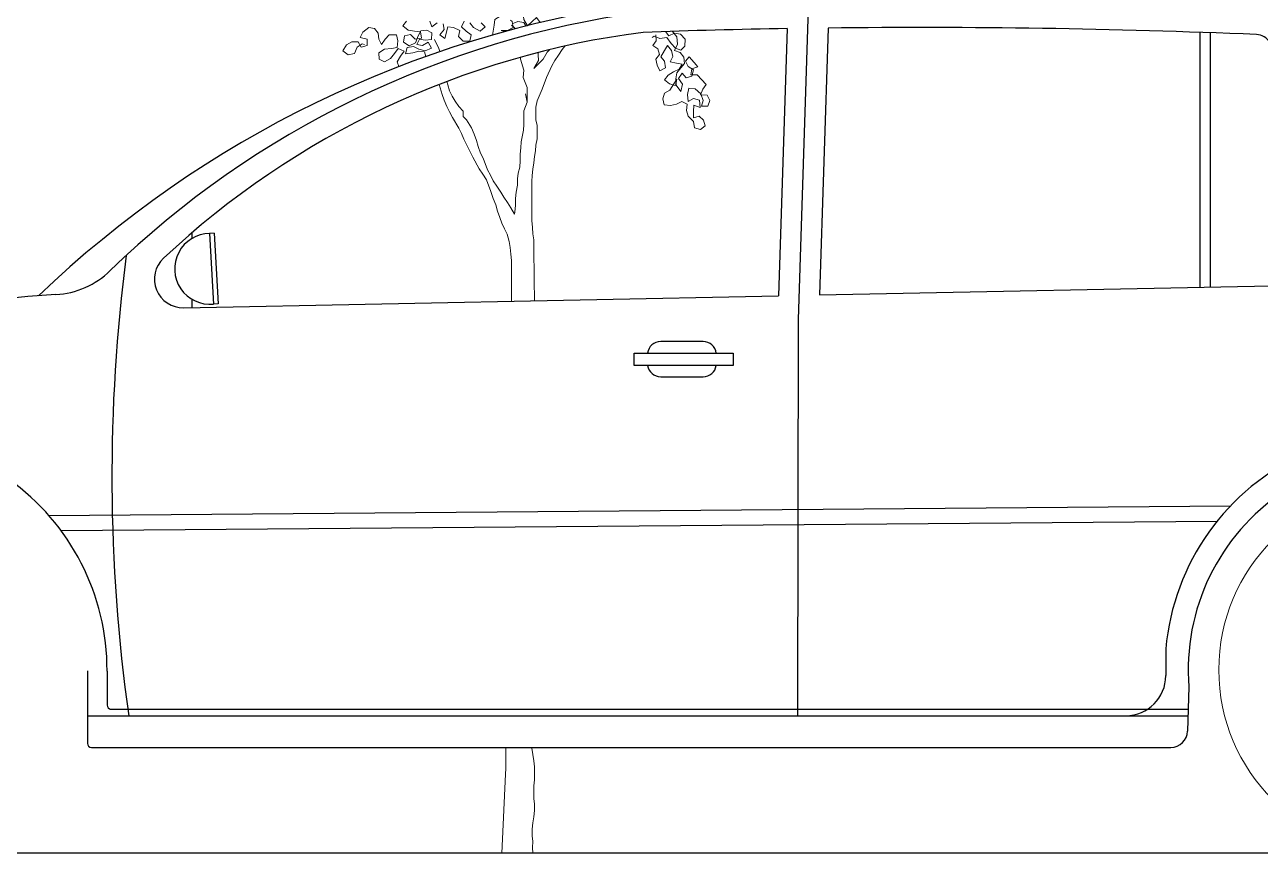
# Model space of a CAD drawing. Header units: inches. Extents: x 0.9 to 45.9, y 0.4 to 30.4.
# Drawn here: x 31.916 to 34.077, y 2.502 to 3.951 of the extents above; entities that cross this region are included whole.
import ezdxf

# ---------------------------------------------------------------- set-up
doc = ezdxf.new("R2010")
doc.units = ezdxf.units.IN
doc.header["$MEASUREMENT"] = 0
doc.layers.add('Arbolles', color=57, linetype='Continuous', lineweight=5)
doc.layers.add('MUEBLES', color=8, linetype='Continuous')
doc.layers.add('MUROS', color=9, linetype='Continuous')

msp = doc.modelspace()

# ---------------------------------------------------------------- linework, layer by layer
at = {"layer": 'Arbolles', "elevation": -0.074}
for points in [[(32.8171, 3.9551), (32.8108, 3.9641), (32.8034, 3.9567), (32.7951, 3.9493), (32.7886, 3.9604), (32.7877, 3.9705), (32.7868, 3.9816), (32.7775, 3.9871), (32.7655, 3.9871), (32.7582, 3.9797), (32.7572, 3.9687), (32.7471, 3.9659), (32.7379, 3.9603), (32.737, 3.9502), (32.7351, 3.94), (32.734, 3.9332)], [(32.5838, 3.9574), (32.5774, 3.9491), (32.5866, 3.9417), (32.5977, 3.9399), (32.6078, 3.939), (32.6097, 3.9279), (32.5986, 3.9261), (32.5903, 3.9344), (32.5801, 3.9316), (32.5783, 3.9205), (32.5885, 3.9141), (32.5995, 3.9196), (32.6041, 3.9316), (32.6087, 3.9408), (32.6189, 3.9418), (32.6281, 3.9372), (32.6272, 3.9252), (32.6161, 3.9242), (32.606, 3.9261), (32.6014, 3.9169), (32.6115, 3.915), (32.6217, 3.9206), (32.6272, 3.9104), (32.6161, 3.9058), (32.6051, 3.9086), (32.5958, 3.9132), (32.5848, 3.9113), (32.582, 3.9002), (32.5949, 3.9021), (32.6051, 3.9049), (32.6152, 3.9039), (32.6175, 3.8957)], [(32.6373, 3.9547), (32.6281, 3.9473), (32.6244, 3.9575)], [(32.6844, 3.9575), (32.6798, 3.9474), (32.6881, 3.94), (32.6964, 3.9335), (32.6945, 3.9225), (32.6826, 3.9225), (32.6742, 3.9308), (32.677, 3.9409), (32.6659, 3.9464), (32.6558, 3.9473), (32.6503, 3.927), (32.6419, 3.9335), (32.6493, 3.9427), (32.6475, 3.9529)], [(32.7139, 3.9548), (32.7213, 3.9474), (32.7121, 3.94), (32.701, 3.9465), (32.6945, 3.9548)], [(32.7566, 3.9396), (32.749, 3.941), (32.76, 3.941), (32.7702, 3.9465), (32.7683, 3.9567), (32.7656, 3.9594)], [(32.7683, 3.953), (32.7785, 3.9567), (32.7886, 3.9549), (32.7922, 3.949)], [(32.5699, 3.8779), (32.5673, 3.8864), (32.5728, 3.8965), (32.5792, 3.9048), (32.5691, 3.9094), (32.5626, 3.9011), (32.5553, 3.8919), (32.5451, 3.8864), (32.5359, 3.891), (32.535, 3.902), (32.5451, 3.9085), (32.5571, 3.9094), (32.5672, 3.9113), (32.5682, 3.9233), (32.5663, 3.9334), (32.5534, 3.9334), (32.546, 3.926), (32.5396, 3.9168), (32.5349, 3.926), (32.534, 3.9362), (32.5275, 3.9445), (32.5174, 3.9463), (32.5072, 3.938), (32.5026, 3.9288), (32.5146, 3.926), (32.5146, 3.9149), (32.5045, 3.9122), (32.499, 3.9214), (32.4879, 3.9214), (32.4787, 3.9158), (32.4722, 3.9057), (32.4815, 3.8983), (32.4925, 3.9011), (32.4971, 3.9121), (32.5063, 3.9177), (32.51, 3.9168)], [(32.7742, 3.9443), (32.772, 3.9465), (32.7674, 3.9502)], [(33.0367, 3.9392), (33.0422, 3.932), (33.0522, 3.9362), (33.0626, 3.9346), (33.0707, 3.9258), (33.0703, 3.914), (33.0635, 3.9065), (33.0539, 3.9101), (33.0463, 3.9182), (33.0389, 3.9289), (33.0264, 3.9273), (33.0167, 3.931), (33.0134, 3.9291)], [(33.0194, 3.9335), (33.0204, 3.923), (33.0142, 3.9147), (33.0232, 3.9092), (33.0261, 3.8993), (33.0199, 3.891), (33.0221, 3.8805), (33.0264, 3.8706), (33.0364, 3.8761), (33.0348, 3.8872), (33.0285, 3.8953), (33.0348, 3.9062), (33.0403, 3.9151), (33.0472, 3.9064), (33.0495, 3.8959), (33.0445, 3.8862), (33.0556, 3.8839), (33.0659, 3.8822), (33.0604, 3.8733), (33.0505, 3.8691), (33.0411, 3.8629), (33.0349, 3.8546), (33.0438, 3.8477), (33.0542, 3.8448), (33.0565, 3.8558), (33.0441, 3.8366), (33.0348, 3.8317), (33.0318, 3.8214), (33.0341, 3.8109), (33.0451, 3.8098), (33.0556, 3.8121), (33.0649, 3.817), (33.0746, 3.8121), (33.0735, 3.801), (33.0764, 3.7911), (33.0852, 3.7817), (33.0875, 3.7711), (33.0978, 3.7682), (33.1059, 3.7744), (33.103, 3.7843), (33.0954, 3.7911), (33.0855, 3.7882), (33.0852, 3.7993), (33.0863, 3.8103), (33.0972, 3.8067), (33.0957, 3.8192), (33.0854, 3.8221), (33.0761, 3.8172), (33.0752, 3.829), (33.0775, 3.84), (33.0886, 3.839), (33.0981, 3.8302), (33.1022, 3.8189), (33.0992, 3.8086), (33.1104, 3.8088), (33.114, 3.8185), (33.1091, 3.8278), (33.098, 3.8289), (33.1016, 3.8385), (33.1078, 3.8468), (33.0921, 3.8637), (33.0809, 3.8634), (33.0826, 3.8738), (33.0932, 3.8773), (33.0869, 3.8854), (33.0781, 3.8948), (33.0713, 3.8872), (33.0762, 3.8779), (33.0852, 3.8724), (33.0828, 3.8614), (33.0729, 3.8585), (33.0654, 3.8666), (33.0592, 3.857), (33.066, 3.847), (33.0636, 3.8346), (33.0549, 3.8454), (33.0546, 3.8565), (33.0563, 3.8669), (33.0631, 3.8758), (33.0699, 3.8834), (33.0683, 3.8945), (33.0621, 3.9026), (33.0524, 3.9062), (33.0574, 3.9171), (33.0565, 3.9302), (33.049, 3.9396)]]:
    msp.add_lwpolyline(points, dxfattribs=at)
at = {"layer": 'Arbolles', "color": 35, "elevation": -0.074}
for points in [[(32.6416, 3.9041), (32.6401, 3.9095), (32.6327, 3.9252)], [(32.8075, 3.4687), (32.8075, 3.4807), (32.8066, 3.4936), (32.8065, 3.5748), (32.8046, 3.5858), (32.8037, 3.5969), (32.8028, 3.6089), (32.8027, 3.6772), (32.8036, 3.6873), (32.8045, 3.6984), (32.8064, 3.7095), (32.8073, 3.7205), (32.8091, 3.7307), (32.81, 3.7408), (32.8119, 3.7519), (32.8119, 3.775), (32.81, 3.7851), (32.81, 3.8073), (32.8118, 3.8183), (32.821, 3.8386), (32.8284, 3.8589), (32.8376, 3.8792), (32.8431, 3.8885), (32.8496, 3.8977), (32.856, 3.9079), (32.8607, 3.9139)], [(32.7828, 3.8943), (32.7831, 3.8912), (32.7887, 3.8718), (32.7878, 3.8589), (32.7943, 3.8414), (32.7943, 3.8155), (32.7915, 3.8303), (32.7943, 3.8155), (32.7888, 3.8008), (32.7888, 3.7768), (32.7879, 3.7666), (32.7842, 3.7463), (32.7833, 3.7362), (32.7824, 3.7251), (32.7824, 3.7131), (32.7815, 3.7021), (32.7787, 3.6919), (32.7778, 3.6818), (32.7778, 3.6707), (32.7751, 3.6587), (32.7741, 3.6476), (32.7742, 3.6356), (32.7732, 3.6236), (32.7723, 3.6199)], [(32.8343, 3.9077), (32.8293, 3.9032), (32.8228, 3.8912), (32.8062, 3.8746), (32.8145, 3.8884), (32.8136, 3.8986), (32.8136, 3.9025)], [(32.6409, 3.8468), (32.6457, 3.8292), (32.6494, 3.8191), (32.6541, 3.808), (32.6587, 3.7988), (32.6642, 3.7887), (32.6753, 3.7702), (32.6799, 3.761), (32.6836, 3.7509), (32.6993, 3.7195), (32.7104, 3.6992), (32.7169, 3.69), (32.7234, 3.6799), (32.7308, 3.6596), (32.7354, 3.6476), (32.74, 3.6365), (32.7428, 3.6254), (32.7465, 3.6144), (32.7502, 3.6042), (32.7548, 3.5941), (32.7594, 3.5849), (32.7631, 3.572), (32.765, 3.5618), (32.7659, 3.5498), (32.7669, 3.5387), (32.7669, 3.4679)], [(32.7723, 3.6199), (32.7659, 3.631), (32.7603, 3.6402), (32.7538, 3.6494), (32.7483, 3.6587), (32.7418, 3.6688), (32.7354, 3.678), (32.7307, 3.6882), (32.7252, 3.6974), (32.7178, 3.7177), (32.7132, 3.7269), (32.7086, 3.738), (32.7058, 3.749), (32.7021, 3.7601), (32.6975, 3.7712), (32.6882, 3.785), (32.6827, 3.7905), (32.6827, 3.7998), (32.6753, 3.8081), (32.6688, 3.8173), (32.6633, 3.8265), (32.6586, 3.8357), (32.6559, 3.8459), (32.6543, 3.852)], [(32.7574, 2.6876), (32.7574, 2.6509), (32.7565, 2.6407), (32.7501, 2.5028)], [(32.8046, 2.5024), (32.8037, 2.5125), (32.8046, 2.5227), (32.8036, 2.5328), (32.8036, 2.5448), (32.8045, 2.5559), (32.8064, 2.566), (32.8073, 2.5771), (32.8073, 2.5882), (32.8063, 2.5983), (32.8063, 2.6205), (32.8072, 2.6306), (32.8072, 2.6537), (32.8063, 2.6638), (32.8026, 2.686), (32.8024, 2.6876)]]:
    msp.add_lwpolyline(points, dxfattribs=at)
at = {"layer": 'MUEBLES'}
for p, q in [((33.2862, 3.9798, -0.074), (33.2688, 3.4358, -0.074)), ((33.2492, 3.9448, -0.074), (33.2343, 3.4773, -0.074)), ((33.321, 3.9454, -0.074), (33.3061, 3.4788, -0.074)), ((33.9708, 3.9379, -0.074), (33.9708, 3.4921, -0.074)), ((33.9893, 3.9372, -0.074), (33.9893, 3.4925, -0.074)), ((32.2081, 3.5872, -0.074), (32.2081, 3.5774, -0.074)), ((32.2473, 3.5866, -0.074), (32.2393, 3.5861, -0.074)), ((32.2393, 3.5861, -0.074), (32.2461, 3.4628, -0.074)), ((32.2473, 3.5866, -0.074), (32.2542, 3.4633, -0.074)), ((33.3061, 3.4788, -0.074), (34.3, 3.4988, -0.074)), ((32.1937, 3.4564, -0.074), (33.2343, 3.4773, -0.074)), ((32.2081, 3.4712, -0.074), (32.2081, 3.4567, -0.074)), ((32.2542, 3.4633, -0.074), (32.2461, 3.4628, -0.074)), ((33.2688, 3.4358, -0.074), (33.2673, 2.743, -0.074)), ((33.1024, 3.3971, -0.074), (33.0281, 3.3971, -0.074)), ((32.9819, 3.3766, -0.074), (33.1547, 3.3766, -0.074)), ((32.9819, 3.3553, -0.074), (32.9819, 3.3766, -0.074)), ((33.1547, 3.3766, -0.074), (33.1547, 3.3553, -0.074)), ((33.1547, 3.3553, -0.074), (32.9819, 3.3553, -0.074)), ((33.0281, 3.3356, -0.074), (33.1024, 3.3356, -0.074)), ((31.958, 3.0932, -0.074), (34.0249, 3.1101, -0.074)), ((31.9794, 3.0666, -0.074), (34.0013, 3.0832, -0.074)), ((33.9115, 2.8599, -0.074), (33.9115, 2.813, -0.074)), ((32.0255, 2.8212, -0.074), (32.0255, 2.6946, -0.074)), ((32.0598, 2.8211, -0.074), (32.0598, 2.7615, -0.074)), ((33.9519, 2.7932, -0.074), (33.9494, 2.7159, -0.074)), ((32.0655, 2.7546, -0.074), (33.9509, 2.7546, -0.074)), ((32.0255, 2.743, -0.074), (33.9502, 2.743, -0.074)), ((32.0324, 2.6876, -0.074), (33.9204, 2.6876, -0.074))]:
    msp.add_line(p, q, dxfattribs=at)
at = {"layer": 'MUEBLES', "lineweight": 0}
msp.add_circle((34.3251, 2.8232, -0.074), 0.3209, dxfattribs=at)
at = {"layer": 'MUEBLES'}
for centre, radius, start, end in [((33.2624, 2.0938, -0.074), 1.9138, 98.1783, 133.7121), ((33.2181, 2.3314, -0.074), 1.6566, 97.7737, 134.0907), ((33.1905, 2.4398, -0.074), 1.5105, 97.353, 133.0911), ((33.4836, -10.115, -0.074), 14.0613, 90.95525, 91.98242), ((33.4836, -10.115, -0.074), 14.0613, 87.60974, 90.66263), ((34.0689, 3.9051, -0.074), 0.029, 32.5432, 87.7147), ((32.2398, 3.5243, -0.074), 0.0618, 90.4915, 275.8779), ((35.0547, 3.1612, -0.074), 2.9864, 172.5645, 188.05), ((32.1927, 3.5064, -0.074), 0.05, 133.0911, 271.1527), ((31.9611, 3.6289, -0.074), 0.15, 273.5999, 314.0907), ((32.1928, -0.0536, -0.074), 3.5398, 93.5999, 102.0823), ((33.0281, 3.3742, -0.074), 0.023, 90, 173.8819), ((33.1024, 3.3742, -0.074), 0.023, 6.1181, 90), ((33.0281, 3.3585, -0.074), 0.023, 188.0053, 270), ((33.1024, 3.3585, -0.074), 0.023, 270, 351.9947), ((31.6511, 2.8232, -0.074), 0.4087, 359.7021, 109.4753), ((34.3251, 2.8232, -0.074), 0.4152, 53.4534, 174.929), ((34.3251, 2.8232, -0.074), 0.3744, 2.0832, 184.5987), ((33.8415, 2.813, -0.074), 0.07, 270, 0), ((32.0668, 2.7615, -0.074), 0.00699, 180, 270), ((33.9204, 2.7166, -0.074), 0.029, 270, 358.5669), ((32.0324, 2.6946, -0.074), 0.00699, 180, 270)]:
    msp.add_arc(centre, radius, start, end, dxfattribs=at)
at = {"layer": 'MUROS'}
msp.add_line((35.0849, 2.5024, -0.074), (20.9849, 2.5024, -0.074), dxfattribs=at)

doc.saveas('drawing.dxf')
